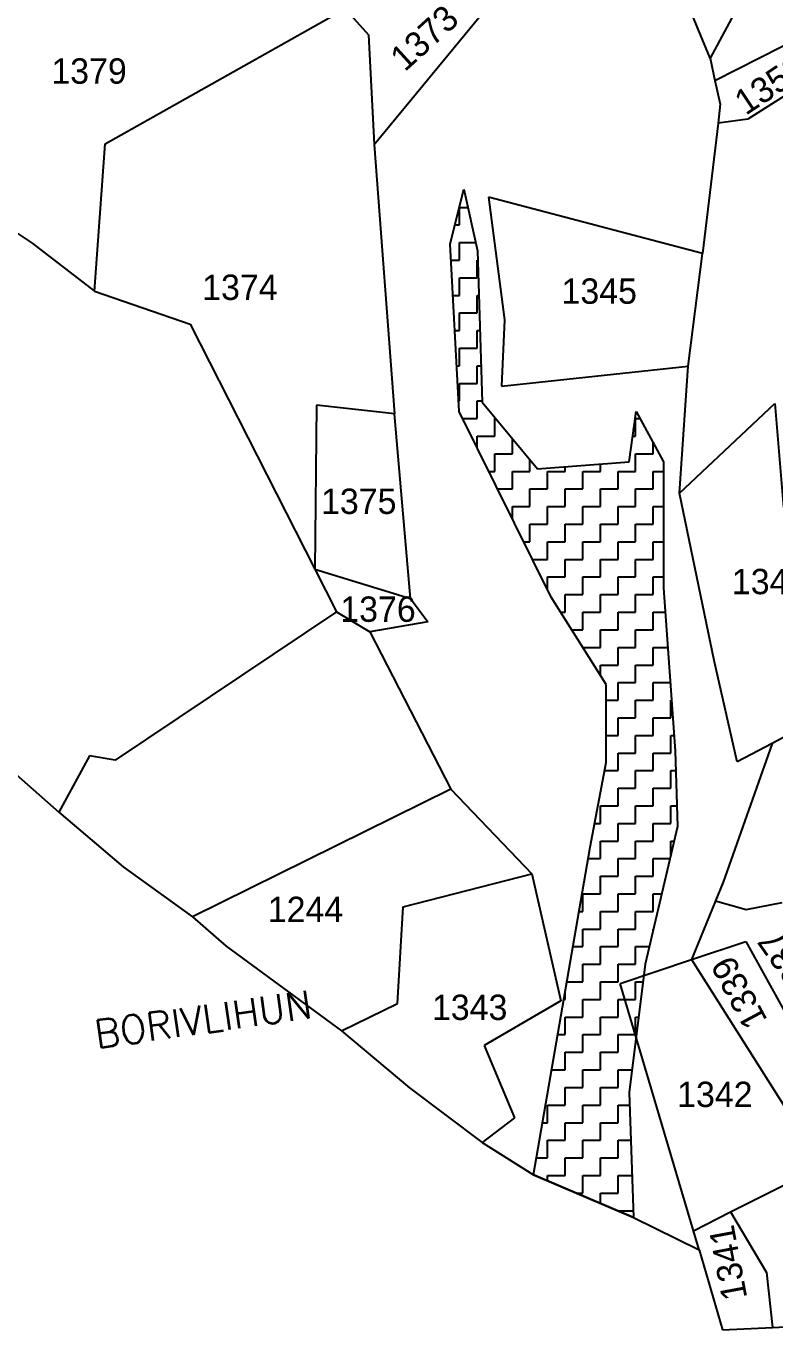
# Model space of a CAD drawing. Header units: metres. Extents: x 291362 to 296970, y 2012513 to 2016467.
# Drawn here: x 293337.3 to 293608.7, y 2012570.3 to 2013043 of the extents above; entities that cross this region are included whole.
import ezdxf
from ezdxf.enums import TextEntityAlignment as Align

# ---------------------------------------------------------------- set-up
doc = ezdxf.new("R2010")
doc.units = ezdxf.units.M
for name, color, linetype in [('POLY_HATCH', 12, 'Continuous'), ('POLY_PARCEL', 6, 'Continuous'), ('TEXT_MAPOUT', 7, 'Continuous'), ('TEXT_PARCEL', 7, 'Continuous'), ('V_BOUND_LINE', 7, 'Continuous')]:
    doc.layers.add(name, color=color, linetype=linetype)
doc.styles.get("Standard").update_dxf_attribs({"font": 'simplex.shx'})
doc.styles.add('TEXT_MAP', font='')
doc.styles.get('TEXT_MAP').set_extended_font_data('Kruti Dev 050')

msp = doc.modelspace()

# ---------------------------------------------------------------- linework, layer by layer
at = {"layer": 'POLY_HATCH'}
for p, q in [((293490.99, 2012964), (293495.98, 2012983.96)), ((293495.98, 2012983.96), (293500.97, 2012961.51)), ((293494.32, 2012903.3), (293490.99, 2012964)), ((293500.97, 2012961.51), (293502.64, 2012906.63)), ((293502.64, 2012906.63), (293522.6, 2012882.52)), ((293527.6, 2012835.95), (293494.32, 2012903.3)), ((293555.88, 2012885.01), (293558.38, 2012903.3)), ((293558.38, 2012903.3), (293568.36, 2012885.01)), ((293522.6, 2012882.52), (293555.88, 2012885.01)), ((293568.36, 2012885.01), (293568.36, 2012839.28)), ((293547.56, 2012804.35), (293527.6, 2012835.95)), ((293568.36, 2012839.28), (293572.52, 2012780.24)), ((293547.56, 2012776.08), (293547.56, 2012804.35)), ((293572.52, 2012780.24), (293573.36, 2012752.8)), ((293541.74, 2012745.32), (293547.56, 2012776.08)), ((293573.36, 2012752.8), (293561.71, 2012702.91)), ((293521.21, 2012626.58), (293541.74, 2012745.32)), ((293561.71, 2012702.91), (293555.88, 2012656.35)), ((293555.88, 2012656.35), (293557.48, 2012611.04)), ((293557.48, 2012611.04), (293521.21, 2012626.58))]:
    msp.add_line(p, q, dxfattribs=at)
at = {"layer": 'POLY_HATCH', "linetype": 'Continuous'}
for p, q in [((293494.39, 2012977.32), (293497.46, 2012977.32)), ((293494.39, 2012970.94), (293494.39, 2012977.32)), ((293492.72, 2012970.94), (293494.39, 2012970.94)), ((293494.39, 2012964.56), (293500.29, 2012964.56)), ((293494.39, 2012958.18), (293494.39, 2012964.56)), ((293491.31, 2012958.18), (293494.39, 2012958.18)), ((293500.77, 2012958.18), (293501.07, 2012958.18)), ((293500.77, 2012951.8), (293500.77, 2012958.18)), ((293494.39, 2012951.8), (293500.77, 2012951.8)), ((293494.39, 2012945.41), (293494.39, 2012951.8)), ((293492.01, 2012945.41), (293494.39, 2012945.41)), ((293500.77, 2012945.41), (293501.46, 2012945.41)), ((293500.77, 2012939.03), (293500.77, 2012945.41)), ((293494.39, 2012939.03), (293500.77, 2012939.03)), ((293494.39, 2012932.65), (293494.39, 2012939.03)), ((293492.71, 2012932.65), (293494.39, 2012932.65)), ((293500.77, 2012932.65), (293501.85, 2012932.65)), ((293500.77, 2012926.27), (293500.77, 2012932.65)), ((293494.39, 2012926.27), (293500.77, 2012926.27)), ((293494.39, 2012919.89), (293494.39, 2012926.27)), ((293493.41, 2012919.89), (293494.39, 2012919.89)), ((293500.77, 2012919.89), (293502.23, 2012919.89)), ((293500.77, 2012913.5), (293500.77, 2012919.89)), ((293494.39, 2012913.5), (293500.77, 2012913.5)), ((293494.39, 2012907.12), (293494.39, 2012913.5)), ((293494.11, 2012907.12), (293494.39, 2012907.12)), ((293500.77, 2012907.12), (293502.62, 2012907.12)), ((293500.77, 2012900.74), (293500.77, 2012907.12)), ((293495.58, 2012900.74), (293500.77, 2012900.74)), ((293507.16, 2012900.74), (293507.51, 2012900.74)), ((293507.16, 2012894.36), (293507.16, 2012900.74)), ((293558.21, 2012900.74), (293559.78, 2012900.74)), ((293558.21, 2012894.36), (293558.21, 2012900.74)), ((293500.77, 2012894.36), (293507.16, 2012894.36)), ((293500.77, 2012890.23), (293500.77, 2012894.36)), ((293513.54, 2012887.98), (293513.54, 2012893.46)), ((293557.16, 2012894.36), (293558.21, 2012894.36)), ((293564.59, 2012887.98), (293564.59, 2012891.92)), ((293507.16, 2012887.98), (293513.54, 2012887.98)), ((293507.16, 2012881.59), (293507.16, 2012887.98)), ((293558.21, 2012887.98), (293564.59, 2012887.98)), ((293558.21, 2012881.59), (293558.21, 2012887.98)), ((293519.92, 2012881.59), (293519.92, 2012885.76)), ((293532.68, 2012881.59), (293532.68, 2012883.27)), ((293545.45, 2012881.59), (293545.45, 2012884.23)), ((293505.04, 2012881.59), (293507.16, 2012881.59)), ((293513.54, 2012881.59), (293519.92, 2012881.59)), ((293513.54, 2012875.21), (293513.54, 2012881.59)), ((293526.3, 2012881.59), (293532.68, 2012881.59)), ((293526.3, 2012875.21), (293526.3, 2012881.59)), ((293539.07, 2012881.59), (293545.45, 2012881.59)), ((293539.07, 2012875.21), (293539.07, 2012881.59)), ((293551.83, 2012881.59), (293558.21, 2012881.59)), ((293551.83, 2012875.21), (293551.83, 2012881.59)), ((293564.59, 2012881.59), (293568.36, 2012881.59)), ((293564.59, 2012875.21), (293564.59, 2012881.59)), ((293508.2, 2012875.21), (293513.54, 2012875.21)), ((293519.92, 2012875.21), (293526.3, 2012875.21)), ((293519.92, 2012868.83), (293519.92, 2012875.21)), ((293532.68, 2012875.21), (293539.07, 2012875.21)), ((293532.68, 2012868.83), (293532.68, 2012875.21)), ((293545.45, 2012875.21), (293551.83, 2012875.21)), ((293545.45, 2012868.83), (293545.45, 2012875.21)), ((293558.21, 2012875.21), (293564.59, 2012875.21)), ((293558.21, 2012868.83), (293558.21, 2012875.21)), ((293513.54, 2012868.83), (293519.92, 2012868.83)), ((293513.54, 2012864.4), (293513.54, 2012868.83)), ((293526.3, 2012868.83), (293532.68, 2012868.83)), ((293526.3, 2012862.45), (293526.3, 2012868.83)), ((293539.07, 2012868.83), (293545.45, 2012868.83)), ((293539.07, 2012862.45), (293539.07, 2012868.83)), ((293551.83, 2012868.83), (293558.21, 2012868.83)), ((293551.83, 2012862.45), (293551.83, 2012868.83)), ((293564.59, 2012868.83), (293568.36, 2012868.83)), ((293564.59, 2012862.45), (293564.59, 2012868.83)), ((293519.92, 2012862.45), (293526.3, 2012862.45)), ((293519.92, 2012856.07), (293519.92, 2012862.45)), ((293532.68, 2012862.45), (293539.07, 2012862.45)), ((293532.68, 2012856.07), (293532.68, 2012862.45)), ((293545.45, 2012862.45), (293551.83, 2012862.45)), ((293545.45, 2012856.07), (293545.45, 2012862.45)), ((293558.21, 2012862.45), (293564.59, 2012862.45)), ((293558.21, 2012856.07), (293558.21, 2012862.45)), ((293517.66, 2012856.07), (293519.92, 2012856.07)), ((293526.3, 2012856.07), (293532.68, 2012856.07)), ((293526.3, 2012849.68), (293526.3, 2012856.07)), ((293539.07, 2012856.07), (293545.45, 2012856.07)), ((293539.07, 2012849.68), (293539.07, 2012856.07)), ((293551.83, 2012856.07), (293558.21, 2012856.07)), ((293551.83, 2012849.68), (293551.83, 2012856.07)), ((293564.59, 2012856.07), (293568.36, 2012856.07)), ((293564.59, 2012849.68), (293564.59, 2012856.07)), ((293520.81, 2012849.68), (293526.3, 2012849.68)), ((293532.68, 2012849.68), (293539.07, 2012849.68)), ((293532.68, 2012843.3), (293532.68, 2012849.68)), ((293545.45, 2012849.68), (293551.83, 2012849.68)), ((293545.45, 2012843.3), (293545.45, 2012849.68)), ((293558.21, 2012849.68), (293564.59, 2012849.68)), ((293558.21, 2012843.3), (293558.21, 2012849.68)), ((293526.3, 2012843.3), (293532.68, 2012843.3)), ((293526.3, 2012838.57), (293526.3, 2012843.3)), ((293539.07, 2012843.3), (293545.45, 2012843.3)), ((293539.07, 2012836.92), (293539.07, 2012843.3)), ((293551.83, 2012843.3), (293558.21, 2012843.3)), ((293551.83, 2012836.92), (293551.83, 2012843.3)), ((293564.59, 2012843.3), (293568.36, 2012843.3)), ((293564.59, 2012836.92), (293564.59, 2012843.3)), ((293532.68, 2012836.92), (293539.07, 2012836.92)), ((293532.68, 2012830.54), (293532.68, 2012836.92)), ((293545.45, 2012836.92), (293551.83, 2012836.92)), ((293545.45, 2012830.54), (293545.45, 2012836.92)), ((293558.21, 2012836.92), (293564.59, 2012836.92)), ((293558.21, 2012830.54), (293558.21, 2012836.92)), ((293531.02, 2012830.54), (293532.68, 2012830.54)), ((293539.07, 2012830.54), (293545.45, 2012830.54)), ((293539.07, 2012824.16), (293539.07, 2012830.54)), ((293551.83, 2012830.54), (293558.21, 2012830.54)), ((293551.83, 2012824.16), (293551.83, 2012830.54)), ((293564.59, 2012830.54), (293568.98, 2012830.54)), ((293564.59, 2012824.16), (293564.59, 2012830.54)), ((293535.05, 2012824.16), (293539.07, 2012824.16)), ((293545.45, 2012824.16), (293551.83, 2012824.16)), ((293545.45, 2012817.78), (293545.45, 2012824.16)), ((293558.21, 2012824.16), (293564.59, 2012824.16)), ((293558.21, 2012817.78), (293558.21, 2012824.16)), ((293539.08, 2012817.78), (293545.45, 2012817.78)), ((293551.83, 2012817.78), (293558.21, 2012817.78)), ((293551.83, 2012811.39), (293551.83, 2012817.78)), ((293564.59, 2012817.78), (293569.88, 2012817.78)), ((293564.59, 2012811.39), (293564.59, 2012817.78)), ((293545.45, 2012811.39), (293551.83, 2012811.39)), ((293545.45, 2012807.7), (293545.45, 2012811.39)), ((293558.21, 2012811.39), (293564.59, 2012811.39)), ((293558.21, 2012805.01), (293558.21, 2012811.39)), ((293551.83, 2012805.01), (293558.21, 2012805.01)), ((293551.83, 2012798.63), (293551.83, 2012805.01)), ((293564.59, 2012805.01), (293570.78, 2012805.01)), ((293564.59, 2012798.63), (293564.59, 2012805.01)), ((293547.56, 2012798.63), (293551.83, 2012798.63)), ((293558.21, 2012798.63), (293564.59, 2012798.63)), ((293558.21, 2012792.25), (293558.21, 2012798.63)), ((293570.98, 2012798.63), (293571.23, 2012798.63)), ((293570.98, 2012792.25), (293570.98, 2012798.63)), ((293551.83, 2012792.25), (293558.21, 2012792.25)), ((293551.83, 2012785.87), (293551.83, 2012792.25)), ((293564.59, 2012792.25), (293570.98, 2012792.25)), ((293564.59, 2012785.87), (293564.59, 2012792.25)), ((293547.56, 2012785.87), (293551.83, 2012785.87)), ((293558.21, 2012785.87), (293564.59, 2012785.87)), ((293558.21, 2012779.48), (293558.21, 2012785.87)), ((293570.98, 2012785.87), (293572.13, 2012785.87)), ((293570.98, 2012779.48), (293570.98, 2012785.87)), ((293551.83, 2012779.48), (293558.21, 2012779.48)), ((293551.83, 2012773.1), (293551.83, 2012779.48)), ((293564.59, 2012779.48), (293570.98, 2012779.48)), ((293564.59, 2012773.1), (293564.59, 2012779.48)), ((293547, 2012773.1), (293551.83, 2012773.1)), ((293558.21, 2012773.1), (293564.59, 2012773.1)), ((293558.21, 2012766.72), (293558.21, 2012773.1)), ((293570.98, 2012773.1), (293572.74, 2012773.1)), ((293570.98, 2012766.72), (293570.98, 2012773.1)), ((293551.83, 2012766.72), (293558.21, 2012766.72)), ((293551.83, 2012760.34), (293551.83, 2012766.72)), ((293564.59, 2012766.72), (293570.98, 2012766.72)), ((293564.59, 2012760.34), (293564.59, 2012766.72)), ((293545.45, 2012760.34), (293551.83, 2012760.34)), ((293545.45, 2012753.96), (293545.45, 2012760.34)), ((293558.21, 2012760.34), (293564.59, 2012760.34)), ((293558.21, 2012753.96), (293558.21, 2012760.34)), ((293570.98, 2012760.34), (293573.13, 2012760.34)), ((293570.98, 2012753.96), (293570.98, 2012760.34)), ((293543.37, 2012753.96), (293545.45, 2012753.96)), ((293551.83, 2012753.96), (293558.21, 2012753.96)), ((293551.83, 2012747.57), (293551.83, 2012753.96)), ((293564.59, 2012753.96), (293570.98, 2012753.96)), ((293564.59, 2012747.57), (293564.59, 2012753.96)), ((293545.45, 2012747.57), (293551.83, 2012747.57)), ((293545.45, 2012741.19), (293545.45, 2012747.57)), ((293558.21, 2012747.57), (293564.59, 2012747.57)), ((293558.21, 2012741.19), (293558.21, 2012747.57)), ((293570.98, 2012747.57), (293572.13, 2012747.57)), ((293570.98, 2012742.61), (293570.98, 2012747.57)), ((293541.03, 2012741.19), (293545.45, 2012741.19)), ((293551.83, 2012741.19), (293558.21, 2012741.19)), ((293551.83, 2012734.81), (293551.83, 2012741.19)), ((293564.59, 2012741.19), (293570.64, 2012741.19)), ((293564.59, 2012734.81), (293564.59, 2012741.19)), ((293545.45, 2012734.81), (293551.83, 2012734.81)), ((293545.45, 2012728.43), (293545.45, 2012734.81)), ((293558.21, 2012734.81), (293564.59, 2012734.81)), ((293558.21, 2012728.43), (293558.21, 2012734.81)), ((293539.07, 2012728.43), (293545.45, 2012728.43)), ((293539.07, 2012722.05), (293539.07, 2012728.43)), ((293551.83, 2012728.43), (293558.21, 2012728.43)), ((293551.83, 2012722.05), (293551.83, 2012728.43)), ((293564.59, 2012728.43), (293567.66, 2012728.43)), ((293564.59, 2012722.05), (293564.59, 2012728.43)), ((293537.72, 2012722.05), (293539.07, 2012722.05)), ((293545.45, 2012722.05), (293551.83, 2012722.05)), ((293545.45, 2012715.66), (293545.45, 2012722.05)), ((293558.21, 2012722.05), (293564.59, 2012722.05)), ((293558.21, 2012715.66), (293558.21, 2012722.05)), ((293539.07, 2012715.66), (293545.45, 2012715.66)), ((293539.07, 2012709.28), (293539.07, 2012715.66)), ((293551.83, 2012715.66), (293558.21, 2012715.66)), ((293551.83, 2012709.28), (293551.83, 2012715.66)), ((293564.59, 2012715.66), (293564.68, 2012715.66)), ((293564.59, 2012715.27), (293564.59, 2012715.66)), ((293535.51, 2012709.28), (293539.07, 2012709.28)), ((293545.45, 2012709.28), (293551.83, 2012709.28)), ((293545.45, 2012702.9), (293545.45, 2012709.28)), ((293558.21, 2012709.28), (293563.19, 2012709.28)), ((293558.21, 2012702.9), (293558.21, 2012709.28)), ((293539.07, 2012702.9), (293545.45, 2012702.9)), ((293539.07, 2012696.52), (293539.07, 2012702.9)), ((293551.83, 2012702.9), (293558.21, 2012702.9)), ((293551.83, 2012696.52), (293551.83, 2012702.9)), ((293533.3, 2012696.52), (293539.07, 2012696.52)), ((293545.45, 2012696.52), (293551.83, 2012696.52)), ((293545.45, 2012690.14), (293545.45, 2012696.52)), ((293558.21, 2012696.52), (293560.91, 2012696.52)), ((293558.21, 2012690.14), (293558.21, 2012696.52)), ((293532.2, 2012690.14), (293532.68, 2012690.14)), ((293532.68, 2012690.14), (293532.68, 2012692.93)), ((293539.07, 2012690.14), (293545.45, 2012690.14)), ((293539.07, 2012683.75), (293539.07, 2012690.14)), ((293551.83, 2012690.14), (293558.21, 2012690.14)), ((293551.83, 2012683.75), (293551.83, 2012690.14)), ((293532.68, 2012683.75), (293539.07, 2012683.75)), ((293532.68, 2012677.37), (293532.68, 2012683.75)), ((293545.45, 2012683.75), (293551.83, 2012683.75)), ((293545.45, 2012677.37), (293545.45, 2012683.75)), ((293558.21, 2012683.75), (293559.31, 2012683.75)), ((293558.21, 2012677.37), (293558.21, 2012683.75)), ((293529.99, 2012677.37), (293532.68, 2012677.37)), ((293539.07, 2012677.37), (293545.45, 2012677.37)), ((293539.07, 2012670.99), (293539.07, 2012677.37)), ((293551.83, 2012677.37), (293558.21, 2012677.37)), ((293551.83, 2012670.99), (293551.83, 2012677.37)), ((293532.68, 2012670.99), (293539.07, 2012670.99)), ((293532.68, 2012664.61), (293532.68, 2012670.99)), ((293545.45, 2012670.99), (293551.83, 2012670.99)), ((293545.45, 2012664.61), (293545.45, 2012670.99)), ((293527.79, 2012664.61), (293532.68, 2012664.61)), ((293539.07, 2012664.61), (293545.45, 2012664.61)), ((293539.07, 2012658.23), (293539.07, 2012664.61)), ((293551.83, 2012664.61), (293556.92, 2012664.61)), ((293551.83, 2012658.23), (293551.83, 2012664.61)), ((293532.68, 2012658.23), (293539.07, 2012658.23)), ((293532.68, 2012651.85), (293532.68, 2012658.23)), ((293545.45, 2012658.23), (293551.83, 2012658.23)), ((293545.45, 2012651.85), (293545.45, 2012658.23)), ((293526.3, 2012651.85), (293532.68, 2012651.85)), ((293526.3, 2012645.46), (293526.3, 2012651.85)), ((293539.07, 2012651.85), (293545.45, 2012651.85)), ((293539.07, 2012645.46), (293539.07, 2012651.85)), ((293551.83, 2012651.85), (293556.04, 2012651.85)), ((293551.83, 2012645.46), (293551.83, 2012651.85)), ((293524.48, 2012645.46), (293526.3, 2012645.46)), ((293532.68, 2012645.46), (293539.07, 2012645.46)), ((293532.68, 2012639.08), (293532.68, 2012645.46)), ((293545.45, 2012645.46), (293551.83, 2012645.46)), ((293545.45, 2012639.08), (293545.45, 2012645.46)), ((293526.3, 2012639.08), (293532.68, 2012639.08)), ((293526.3, 2012632.7), (293526.3, 2012639.08)), ((293539.07, 2012639.08), (293545.45, 2012639.08)), ((293539.07, 2012632.7), (293539.07, 2012639.08)), ((293551.83, 2012639.08), (293556.49, 2012639.08)), ((293551.83, 2012632.7), (293551.83, 2012639.08)), ((293522.27, 2012632.7), (293526.3, 2012632.7)), ((293532.68, 2012632.7), (293539.07, 2012632.7)), ((293532.68, 2012626.32), (293532.68, 2012632.7)), ((293545.45, 2012632.7), (293551.83, 2012632.7)), ((293545.45, 2012626.32), (293545.45, 2012632.7)), ((293526.3, 2012626.32), (293532.68, 2012626.32)), ((293526.3, 2012624.4), (293526.3, 2012626.32)), ((293539.07, 2012626.32), (293545.45, 2012626.32)), ((293539.07, 2012619.94), (293539.07, 2012626.32)), ((293551.83, 2012626.32), (293556.94, 2012626.32)), ((293551.83, 2012619.94), (293551.83, 2012626.32)), ((293536.73, 2012619.94), (293539.07, 2012619.94)), ((293545.45, 2012619.94), (293551.83, 2012619.94)), ((293545.45, 2012616.2), (293545.45, 2012619.94)), ((293551.83, 2012613.55), (293557.4, 2012613.55)), ((293551.83, 2012613.47), (293551.83, 2012613.55))]:
    msp.add_line(p, q, dxfattribs=at)
at = {"layer": 'POLY_PARCEL'}
for p, q in [((293620.82, 2013097.9), (293585.2, 2013031.42)), ((293463.5, 2013000.11), (293516.92, 2013065.02)), ((293365.97, 2013000.37), (293452.97, 2013049.3)), ((293452.97, 2013049.3), (293461.4, 2013039.9)), ((293585.2, 2013031.42), (293576.82, 2013051.83)), ((293461.4, 2013039.9), (293463.5, 2013000.11)), ((293586.97, 2013023.34), (293619.28, 2013039.7)), ((293585.2, 2013031.42), (293586.97, 2013023.34)), ((293627.67, 2013027.66), (293598.86, 2013009.34)), ((293586.97, 2013023.34), (293588.87, 2013014.67)), ((293588.87, 2013014.67), (293588.07, 2013007.87)), ((293588.07, 2013007.87), (293582.46, 2012960.6)), ((293598.86, 2013009.34), (293588.07, 2013007.87)), ((293362.14, 2012946.98), (293365.97, 2013000.37)), ((293463.5, 2013000.11), (293470.85, 2012902.46)), ((293303.47, 2012988.23), (293339.49, 2012964.37)), ((293582.46, 2012960.6), (293504.95, 2012981.02)), ((293504.95, 2012981.02), (293510.71, 2012936.52)), ((293339.49, 2012964.37), (293362.14, 2012946.98)), ((293577.23, 2012919.77), (293582.46, 2012960.6)), ((293362.14, 2012946.98), (293396.75, 2012935)), ((293396.75, 2012935), (293441.91, 2012846.11)), ((293510.71, 2012936.52), (293509.66, 2012912.44)), ((293509.66, 2012912.44), (293577.23, 2012919.77)), ((293574.08, 2012873.71), (293577.23, 2012919.77)), ((293574.08, 2012873.71), (293608.65, 2012906.16)), ((293608.65, 2012906.16), (293611.8, 2012868.47)), ((293442.57, 2012905.6), (293441.91, 2012846.11)), ((293470.85, 2012902.46), (293442.57, 2012905.6)), ((293476.61, 2012835.46), (293470.85, 2012902.46)), ((293586.65, 2012812.99), (293574.08, 2012873.71)), ((293441.91, 2012846.11), (293449.76, 2012830.67)), ((293441.91, 2012846.11), (293476.61, 2012835.46)), ((293476.61, 2012835.46), (293482.9, 2012827.08)), ((293449.76, 2012830.67), (293369.64, 2012776.88)), ((293449.76, 2012830.67), (293461.95, 2012823.42)), ((293482.9, 2012827.08), (293461.95, 2012823.42)), ((293461.95, 2012823.42), (293491.28, 2012766.36)), ((293595.03, 2012776.34), (293586.65, 2012812.99)), ((293617.5, 2012788.08), (293607.63, 2012782.92)), ((293607.63, 2012782.92), (293589.88, 2012732.65)), ((293607.63, 2012782.92), (293595.03, 2012776.34)), ((293360.34, 2012778.5), (293349.22, 2012758.03)), ((293369.64, 2012776.88), (293360.34, 2012778.5)), ((293491.28, 2012766.36), (293397.58, 2012720.06)), ((293491.28, 2012766.36), (293520.61, 2012735.73)), ((293473.99, 2012723.69), (293520.61, 2012735.73)), ((293520.61, 2012735.73), (293531.08, 2012689.67)), ((293589.88, 2012732.65), (293587.11, 2012725.83)), ((293471.89, 2012688.62), (293473.99, 2012723.69)), ((293587.11, 2012725.83), (293578.49, 2012704.59)), ((293587.11, 2012725.83), (293598.26, 2012722.71)), ((293598.26, 2012722.71), (293611.35, 2012725.33)), ((293578.49, 2012704.59), (293598.12, 2012711.13)), ((293598.12, 2012711.13), (293616.98, 2012677.1)), ((293552.56, 2012695.95), (293578.49, 2012704.59)), ((293578.49, 2012704.59), (293625.75, 2012629.75)), ((293579.2, 2012606.26), (293552.56, 2012695.95)), ((293451.69, 2012678.8), (293471.89, 2012688.62)), ((293531.08, 2012689.67), (293503.32, 2012673.44)), ((293503.32, 2012673.44), (293514.32, 2012647.26)), ((293514.32, 2012647.26), (293502.65, 2012638.23)), ((293592.59, 2012613.09), (293625.75, 2012629.75)), ((293579.2, 2012606.26), (293592.59, 2012613.09)), ((293592.59, 2012613.09), (293605.69, 2012591.11)), ((293581.23, 2012599.39), (293579.2, 2012606.26)), ((293605.69, 2012591.11), (293607.78, 2012571.2))]:
    msp.add_line(p, q, dxfattribs=at)
at = {"layer": 'V_BOUND_LINE'}
for p, q in [((293323.74, 2012780.47), (293349.22, 2012758.03)), ((293349.22, 2012758.03), (293372.54, 2012738.18)), ((293372.54, 2012738.18), (293397.58, 2012720.06)), ((293397.58, 2012720.06), (293409.81, 2012709.44)), ((293409.81, 2012709.44), (293451.69, 2012678.8)), ((293451.69, 2012678.8), (293476.31, 2012658.08)), ((293476.31, 2012658.08), (293502.65, 2012638.23)), ((293502.65, 2012638.23), (293521.21, 2012626.58)), ((293521.21, 2012626.58), (293557.48, 2012611.04)), ((293557.48, 2012611.04), (293581.23, 2012599.39)), ((293581.23, 2012599.39), (293589.67, 2012570.32)), ((293589.67, 2012570.32), (293607.78, 2012571.2)), ((293607.78, 2012571.2), (293642.78, 2012572.91))]:
    msp.add_line(p, q, dxfattribs=at)

# ---------------------------------------------------------------- texts
at = {"layer": 'TEXT_MAPOUT'}
msp.add_text('BORIVLIHUN', height=10.211, rotation=8.1261, dxfattribs=at).set_placement((293362.96, 2012672.34))
at = {"layer": 'TEXT_PARCEL', "style": 'TEXT_MAP'}
for s, rotation, p in [('1373', 42.2571, (293481.59, 2013038.82)), ('1353', 33.6746, (293606.93, 2013021.85)), ('1337', 125.2333, (293613.59, 2012702.41)), ('1339', 118.1925, (293595.66, 2012692.53)), ('1341', 100.6257, (293591.66, 2012594.59))]:
    msp.add_text(s, height=9.19, rotation=rotation, dxfattribs=at).set_placement(p, align=Align.MIDDLE)
for s, p in [('1379', (293360.15, 2013026.75)), ('1374', (293414.82, 2012948.35)), ('1345', (293545.03, 2012946.95)), ('1375', (293457.88, 2012870.75)), ('1347', (293606.76, 2012841.66)), ('1376', (293464.86, 2012831.64)), ('1244', (293438.59, 2012722.85)), ('1343', (293498.08, 2012687.29)), ('1342', (293586.92, 2012655.73))]:
    msp.add_text(s, height=9.19, dxfattribs=at).set_placement(p, align=Align.MIDDLE)

doc.saveas('drawing.dxf')
